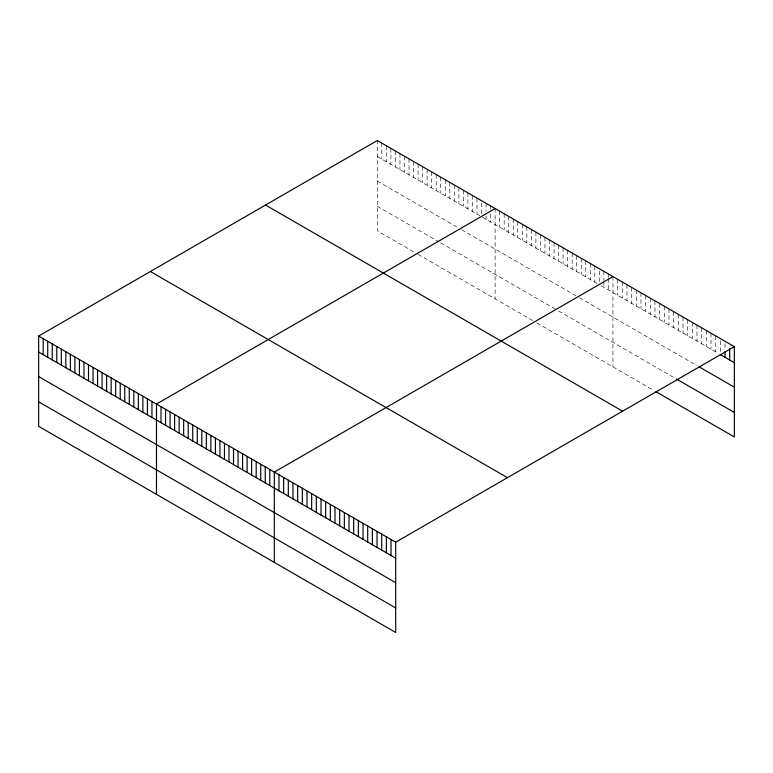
<?xml version="1.0" encoding="UTF-8"?>
<svg xmlns="http://www.w3.org/2000/svg" width="773" height="773" viewBox="0 0 773 773"><rect width="100%" height="100%" fill="white"/><g stroke="black" fill="none" stroke-linecap="round" stroke-linejoin="round"><path stroke-width="0.58" stroke-dasharray="3.87 2.9" d="M377.292 156.532L479.714 215.667M482.429 217.232L597.539 283.691M601.162 285.788L718.475 353.512M377.292 181.046L458.862 228.141M461.587 229.716L575.788 295.653M579.412 297.74L696.995 365.629M377.292 206.304L438.919 241.891M440.736 242.935L556.753 309.915M558.57 310.959L675.515 378.48M413.545 251.747L377.292 230.818L377.292 140.522M418.077 254.365L533.186 320.824M536.81 322.921L654.035 390.597M725.016 343.57L725.016 349.29M720.339 340.874L720.339 352.304M715.672 335.888L715.672 351.899M711.005 333.192L711.005 349.203M706.338 330.496L706.338 346.507M701.662 327.8L701.662 343.811M696.995 325.104L696.995 341.115M692.328 322.409L692.328 338.419M687.661 319.713L687.661 335.724M682.984 317.017L682.984 333.028M678.317 314.321L678.317 330.332M673.65 311.625L673.65 327.636M668.983 308.929L668.983 324.94M664.307 306.234L664.307 322.244M659.64 303.538L659.64 319.549M654.973 300.842L654.973 316.853M650.306 298.146L650.306 314.157M645.639 295.45L645.639 311.461M640.962 292.754L640.962 308.765M636.295 290.059L636.295 306.069M631.628 287.363L631.628 303.374M626.961 284.667L626.961 300.678M622.284 281.971L622.284 297.982M617.617 279.275L617.617 295.286M612.95 276.579L612.95 366.875M608.419 273.971L608.419 277.401M608.419 278.541L608.419 289.972M603.887 271.352L603.887 280.493M603.887 281.643L603.887 287.353M599.355 271.023L599.355 282.454M594.824 266.115L594.824 282.126M590.292 263.496L590.292 279.507M585.76 260.887L585.76 276.889M581.228 258.269L581.228 274.28M576.697 255.65L576.697 271.661M572.165 253.032L572.165 269.043M567.633 250.413L567.633 266.424M563.102 247.804L563.102 263.806M558.57 245.186L558.57 261.197M554.038 242.567L554.038 258.578M549.506 239.949L549.506 255.96M544.975 237.33L544.975 253.341M540.443 234.721L540.443 250.723M535.902 232.103L535.902 248.114M531.37 229.484L531.37 245.495M526.838 226.866L526.838 242.877M522.306 224.257L522.306 240.258M517.775 221.638L517.775 237.649M513.243 219.02L513.243 235.031M508.711 216.401L508.711 232.412M504.18 213.783L504.18 229.794M499.648 211.174L499.648 227.175M495.116 208.555L495.116 298.842M490.584 205.937L490.584 209.367M490.584 213.937L490.584 221.948M486.053 203.318L486.053 211.329M486.053 215.899L486.053 219.329M481.521 202.99L481.521 214.43M476.989 198.091L476.989 214.092M472.458 195.472L472.458 211.483M467.926 192.854L467.926 208.865M463.394 190.235L463.394 206.246M458.862 187.626L458.862 203.628M454.331 185.008L454.331 201.009M449.799 182.389L449.799 198.4M445.267 179.771L445.267 195.782M440.736 177.152L440.736 193.163M436.204 174.543L436.204 190.544M431.672 171.925L431.672 187.936M427.14 169.306L427.14 185.317M422.609 166.688L422.609 182.699M418.077 164.069L418.077 180.08M413.545 161.46L413.545 177.461M409.014 158.842L409.014 174.853M404.482 156.223L404.482 172.234M399.95 153.605L399.95 169.616M395.418 150.986L395.418 166.997M390.887 148.377L390.887 164.378M386.355 145.759L386.355 161.77M381.823 143.14L381.823 159.151"/><path stroke-width="1.16" d="M38.65 336.033L395.708 542.182L395.708 632.478L38.65 426.329L38.65 336.033L377.292 140.522L734.35 346.671L734.35 436.967L655.91 391.679M495.116 208.555L156.484 404.066L156.484 494.353M612.95 276.579L274.309 472.09L274.309 562.386M395.708 542.182L734.35 346.671M720.339 354.594L734.35 362.682M698.86 366.702L734.35 387.196M676.452 379.021L734.35 412.453M265.535 205.048L622.603 411.188M150.397 271.516L507.465 477.666M38.65 352.044L395.708 558.193M38.65 376.557L395.708 582.707M38.65 401.815L395.708 607.965M729.683 348.555L729.683 359.986M725.016 351.57L725.016 357.29M391.041 539.486L391.041 555.497M386.374 536.791L386.374 552.801M381.707 534.095L381.707 550.105M377.031 531.399L377.031 547.41M372.364 528.703L372.364 544.714M367.697 526.007L367.697 542.018M363.03 523.311L363.03 539.322M358.353 520.615L358.353 536.626M353.686 517.92L353.686 533.93M349.019 515.224L349.019 531.235M344.352 512.528L344.352 528.539M339.676 509.832L339.676 525.843M335.009 507.136L335.009 523.147M330.342 504.44L330.342 520.451M325.675 501.745L325.675 517.755M321.008 499.049L321.008 515.06M316.331 496.353L316.331 512.364M311.664 493.657L311.664 509.668M306.997 490.961L306.997 506.972M302.33 488.265L302.33 504.276M297.653 485.57L297.653 501.58M292.986 482.874L292.986 498.885M288.319 480.178L288.319 496.189M283.652 477.482L283.652 493.493M278.976 474.786L278.976 490.797M269.777 469.482L269.777 485.483M265.245 466.863L265.245 482.874M260.714 464.244L260.714 480.255M256.182 461.626L256.182 477.637M251.65 459.007L251.65 475.018M247.118 456.399L247.118 472.4M242.587 453.78L242.587 469.791M238.055 451.161L238.055 467.172M233.523 448.543L233.523 464.554M228.992 445.924L228.992 461.935M224.46 443.316L224.46 459.317M219.928 440.697L219.928 456.708M215.396 438.078L215.396 454.089M210.865 435.46L210.865 451.471M206.333 432.851L206.333 448.852M201.801 430.232L201.801 446.234M197.27 427.614L197.27 443.625M192.738 424.995L192.738 441.006M188.206 422.377L188.206 438.388M183.674 419.768L183.674 435.769M179.143 417.149L179.143 433.16M174.611 414.531L174.611 430.542M170.079 411.912L170.079 427.923M165.548 409.294L165.548 425.305M161.016 406.685L161.016 422.686M151.952 401.448L151.952 417.459M147.421 398.829L147.421 414.84M142.889 396.211L142.889 412.222M138.348 393.602L138.348 409.603M133.816 390.983L133.816 406.994M129.284 388.365L129.284 404.376M124.753 385.746L124.753 401.757M120.221 383.137L120.221 399.139M115.689 380.519L115.689 396.53M111.157 377.9L111.157 393.911M106.626 375.282L106.626 391.293M102.094 372.663L102.094 388.674M97.562 370.054L97.562 386.056M93.031 367.436L93.031 383.447M88.499 364.817L88.499 380.828M83.967 362.199L83.967 378.21M79.435 359.58L79.435 375.591M74.904 356.971L74.904 372.973M70.372 354.353L70.372 370.364M65.84 351.734L65.84 367.745M61.309 349.116L61.309 365.127M56.777 346.507L56.777 362.508M52.245 343.888L52.245 359.889M47.713 341.27L47.713 357.281M43.182 338.651L43.182 354.662"/></g></svg>
